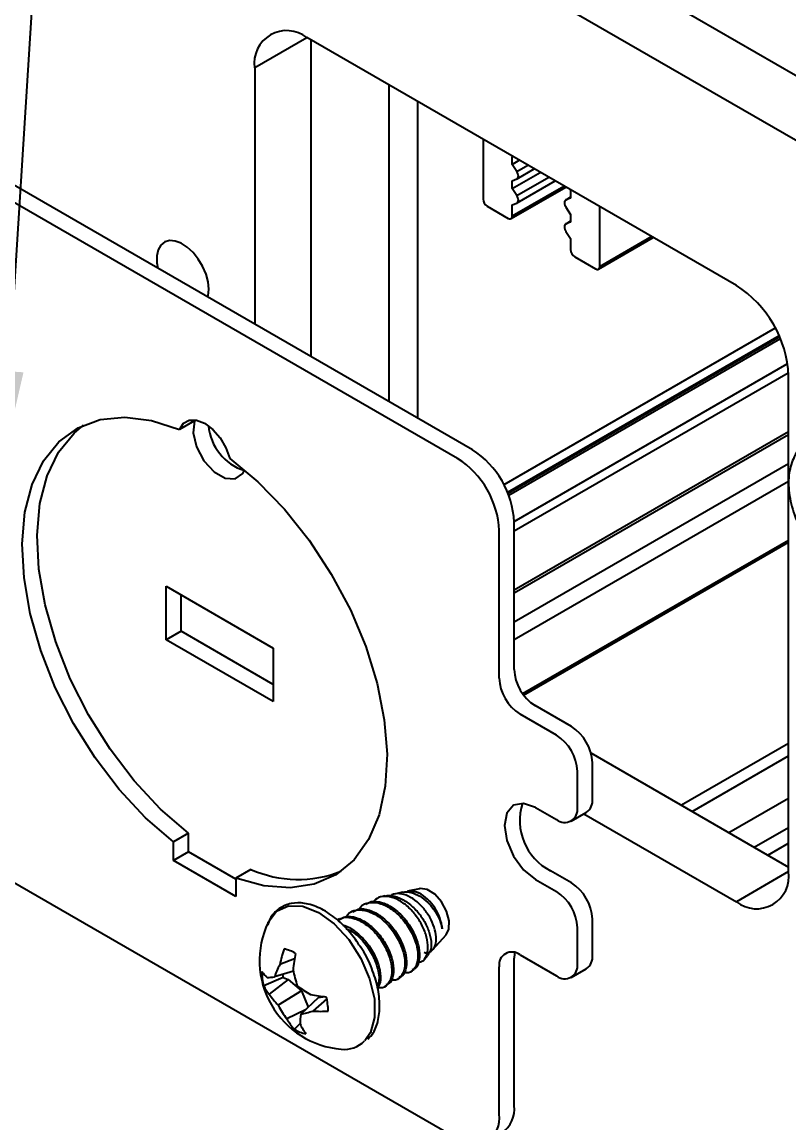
# Model space of a CAD drawing. Extents: x 0 to 9.57, y -8.69 to 0.
# Drawn here: x 1.248 to 2.548, y -4.972 to -3.106 of the extents above; entities that cross this region are included whole.
import ezdxf
from ezdxf import colors
from ezdxf.entities.mleader import LeaderData, LeaderLine
from ezdxf.math import Vec2, Vec3

# ---------------------------------------------------------------- set-up
doc = ezdxf.new("R2010")
doc.units = 0
doc.header["$LTSCALE"] = 0.5
doc.header["$MEASUREMENT"] = 0
for name, color, linetype in [('End Cap', 92, 'CONTINUOUS'), ('FAB DWG', 221, 'CONTINUOUS'), ('Hardware', 242, 'CONTINUOUS'), ('Housing', 150, 'CONTINUOUS')]:
    doc.layers.add(name, color=color, linetype=linetype)
doc.styles.get("Standard").update_dxf_attribs({"font": 'arial.ttf'})

msp = doc.modelspace()

# ---------------------------------------------------------------- linework, layer by layer
at = {"layer": 'End Cap', "transparency": 16777216}
for p, q in [((3.2434, -3.5918), (1.1362, -2.3753)), ((3.1483, -3.6467), (1.0411, -2.4302)), ((1.7306, -3.1327), (1.6422, -3.1837)), ((2.4589, -3.5531), (1.7306, -3.1326)), ((1.7373, -3.1365), (1.7373, -3.6735)), ((1.6422, -3.1837), (1.6422, -3.6186)), ((2.5473, -4.5472), (2.5473, -3.7062)), ((2.2122, -4.346), (2.5473, -4.5395)), ((2.2005, -4.4491), (2.4589, -4.5983)), ((2.5473, -4.5472), (2.4589, -4.5983))]:
    msp.add_line(p, q, dxfattribs=at)
at = {"layer": 'End Cap', "transparency": 16777216, "flags": 128}
for points in [[(1.5644, -3.5593), (1.5632, -3.5468), (1.5597, -3.5337), (1.554, -3.5205), (1.5466, -3.5081), (1.5377, -3.497), (1.5279, -3.488), (1.5176, -3.4814), (1.5075, -3.4776), (1.4981, -3.4768), (1.4899, -3.4792), (1.4833, -3.4844), (1.4787, -3.4924), (1.4763, -3.5025), (1.4763, -3.5144), (1.478, -3.5239)], [(1.5624, -3.5725), (1.5632, -3.5704), (1.5644, -3.5593)]]:
    msp.add_lwpolyline(points, dxfattribs=at)
at = {"layer": 'End Cap', "transparency": 16777216}
for centre, radius, start, end in [((1.6963, -3.1754), 0.0548, 51.3258, 188.6849), ((2.3562, -3.7145), 0.1913, 2.4763, 57.5237), ((2.4931, -4.5555), 0.0548, 231.3258, 8.6849)]:
    msp.add_arc(centre, radius, start, end, dxfattribs=at)
at = {"layer": 'Hardware', "transparency": 16777216}
for p, q in [((2.0115, -3.8318), (1.1541, -3.3369)), ((1.9861, -3.8465), (1.1287, -3.3515)), ((1.5403, -3.7826), (1.5148, -3.7973)), ((2.0822, -4.2043), (2.0822, -3.9543)), ((2.0568, -4.219), (2.0568, -3.9689)), ((1.4919, -4.0631), (1.6737, -4.168)), ((1.4919, -4.1539), (1.4919, -4.0631)), ((1.5173, -4.1393), (1.5173, -4.0777)), ((1.5173, -4.1393), (1.4919, -4.1539)), ((1.6737, -4.2296), (1.5173, -4.1393)), ((1.6737, -4.2589), (1.4919, -4.1539)), ((1.6737, -4.168), (1.6737, -4.2589)), ((2.1794, -4.3013), (2.1175, -4.2656)), ((2.154, -4.316), (2.0921, -4.2802)), ((2.2147, -4.424), (2.2147, -4.3625)), ((2.1894, -4.4386), (2.1894, -4.3772)), ((2.1185, -4.4385), (2.154, -4.4591)), ((2.179, -4.4615), (2.2044, -4.4469)), ((1.5298, -4.4823), (1.5044, -4.497)), ((1.5298, -4.5137), (1.5298, -4.4823)), ((1.1287, -4.5049), (1.9861, -4.9998)), ((1.5044, -4.5284), (1.5044, -4.497)), ((1.5298, -4.5137), (1.5044, -4.5284)), ((1.6104, -4.5603), (1.5298, -4.5137)), ((1.6104, -4.5896), (1.5044, -4.5284)), ((1.6359, -4.5435), (1.6104, -4.5582)), ((2.1794, -4.5665), (2.1439, -4.546)), ((1.6104, -4.5582), (1.6104, -4.5896)), ((2.1185, -4.5606), (2.154, -4.5811)), ((1.8633, -4.5886), (1.8572, -4.5899)), ((1.8931, -4.5824), (1.8792, -4.5853)), ((1.9216, -4.5764), (1.9013, -4.5806)), ((1.8301, -4.6017), (1.8273, -4.6033)), ((1.7859, -4.6273), (1.7831, -4.6289)), ((1.808, -4.6145), (1.8052, -4.6161)), ((2.1894, -4.7038), (2.1894, -4.6424)), ((2.2147, -4.6892), (2.2147, -4.6277)), ((1.9445, -4.6795), (1.9668, -4.6546)), ((1.7099, -4.6951), (1.6848, -4.705)), ((1.9295, -4.6963), (1.9359, -4.6891)), ((2.0822, -4.9443), (2.0822, -4.6943)), ((2.0921, -4.6885), (2.154, -4.7242)), ((1.7078, -4.716), (1.6759, -4.726)), ((1.9073, -4.7165), (1.9126, -4.7134)), ((2.0568, -4.959), (2.0568, -4.7089)), ((2.179, -4.7267), (2.2044, -4.712)), ((1.6903, -4.7268), (1.6575, -4.7412)), ((1.699, -4.7302), (1.667, -4.755)), ((1.6903, -4.7268), (1.699, -4.7302)), ((1.699, -4.7302), (1.7216, -4.7494)), ((1.8852, -4.7292), (1.888, -4.7276)), ((1.7216, -4.7494), (1.6821, -4.774)), ((1.7216, -4.7494), (1.733, -4.7774)), ((1.8631, -4.742), (1.8659, -4.7404)), ((1.7506, -4.7608), (1.7206, -4.7891)), ((1.7645, -4.7633), (1.7406, -4.7839)), ((1.7506, -4.7608), (1.7614, -4.7593)), ((1.7282, -4.7819), (1.6966, -4.7969)), ((1.719, -4.8057), (1.7096, -4.8147))]:
    msp.add_line(p, q, dxfattribs=at)
at = {"layer": 'Hardware', "transparency": 16777216, "flags": 128}
for points in [[(1.5044, -4.497), (1.4573, -4.4559), (1.4126, -4.4078), (1.3716, -4.3541), (1.3352, -4.2959), (1.3042, -4.2347), (1.2795, -4.1721), (1.2616, -4.1096), (1.2511, -4.0487), (1.2481, -3.991), (1.2527, -3.9378), (1.2649, -3.8905), (1.2843, -3.8502), (1.3104, -3.818), (1.3427, -3.7945), (1.3802, -3.7805), (1.4221, -3.7763), (1.4673, -3.7819), (1.5148, -3.7973)], [(1.5148, -3.7973), (1.5213, -3.7868), (1.5312, -3.7813), (1.5436, -3.7812), (1.5574, -3.7867), (1.5711, -3.7971), (1.5836, -3.8115), (1.5935, -3.8284), (1.5999, -3.8464)], [(1.5403, -3.7826), (1.5381, -3.8029), (1.5437, -3.8269), (1.5562, -3.8504), (1.5734, -3.8692), (1.5923, -3.8801), (1.6094, -3.8811), (1.622, -3.8721), (1.6251, -3.8662)], [(1.5298, -4.4823), (1.4827, -4.4412), (1.4381, -4.3931), (1.3971, -4.3394), (1.3606, -4.2812), (1.3296, -4.22), (1.3049, -4.1574), (1.2871, -4.0949), (1.2765, -4.034), (1.2735, -3.9763), (1.2782, -3.9231), (1.2903, -3.8758), (1.3097, -3.8355), (1.3359, -3.8033), (1.3518, -3.7901)], [(1.5999, -3.8464), (1.6474, -3.8859), (1.6927, -3.9325), (1.7346, -3.9851), (1.7721, -4.0425), (1.8044, -4.1031), (1.8305, -4.1655), (1.8499, -4.2282), (1.862, -4.2896), (1.8667, -4.3481), (1.8637, -4.4024), (1.8532, -4.4511), (1.8353, -4.493), (1.8106, -4.5271), (1.7796, -4.5525), (1.7432, -4.5686), (1.7021, -4.5749), (1.6575, -4.5715), (1.6104, -4.5582)], [(2.1185, -4.4385), (2.0982, -4.4315), (2.0811, -4.4348), (2.0696, -4.448), (2.0656, -4.4691), (2.0696, -4.4947), (2.0811, -4.5212), (2.0982, -4.5443), (2.1185, -4.5606)], [(1.9721, -4.6306), (1.9677, -4.6143), (1.959, -4.5985), (1.9475, -4.5858), (1.9348, -4.5779), (1.9229, -4.5761), (1.9216, -4.5764)], [(1.6648, -4.6334), (1.6651, -4.6329), (1.6793, -4.6146), (1.6993, -4.6055), (1.7236, -4.6061), (1.7502, -4.6165), (1.7769, -4.6359), (1.8016, -4.6626), (1.8222, -4.6944), (1.8371, -4.7289), (1.8451, -4.7632), (1.8456, -4.7945), (1.8384, -4.8204), (1.8287, -4.8346)], [(1.9668, -4.6546), (1.9716, -4.6449), (1.9721, -4.6306)], [(2.0833, -4.6847), (2.0828, -4.6867), (2.0822, -4.6943)]]:
    msp.add_lwpolyline(points, dxfattribs=at)
at = {"layer": 'Hardware', "transparency": 16777216}
for centre, radius, start, end in [((1.6521, -3.7827), 0.0887, 185.3027, 252.0279), ((1.9286, -3.9613), 0.1537, 2.6055, 57.3945), ((1.9033, -3.9759), 0.1537, 2.6055, 57.3945), ((2.1589, -4.2009), 0.0768, 182.6055, 237.3945), ((2.1335, -4.2155), 0.0768, 182.6055, 237.3945), ((2.138, -4.366), 0.0768, 2.6055, 57.3945), ((2.1126, -4.3807), 0.0768, 2.6055, 57.3945), ((2.1878, -4.4603), 0.0962, 162.4729, 242.8469), ((2.1678, -4.4421), 0.0218, 230.7967, 9.214), ((2.191, -4.427), 0.024, 304.0564, 7.2558), ((1.7158, -4.3642), 0.1964, 245.989, 291.7295), ((2.138, -4.6312), 0.0768, 2.6055, 57.3945), ((1.8813, -4.6523), 0.0794, 5.8913, 60.7742), ((2.1126, -4.6459), 0.0768, 2.6055, 57.3945), ((1.8014, -4.698), 0.151, 154.7008, 265.2938), ((1.8658, -4.74), 0.1843, 160.4746, 169.0462), ((1.681, -4.7353), 0.0579, 58.1508, 79.0536), ((1.9719, -4.7401), 0.2659, 168.2746, 174.3279), ((2.0783, -4.7054), 0.0218, 50.7967, 189.214), ((2.191, -4.6922), 0.024, 304.0564, 7.2558), ((1.6913, -4.693), 0.0439, 212.8046, 230.4782), ((1.7471, -4.7173), 0.0927, 179.7067, 194.9638), ((1.8204, -4.7751), 0.1527, 152.679, 161.2227), ((1.9232, -4.6724), 0.2198, 190.869, 198.1928), ((2.1678, -4.7073), 0.0218, 230.7967, 9.214), ((1.6584, -4.5718), 0.1551, 271.8309, 276.47), ((1.7711, -4.7087), 0.0828, 189.1063, 192.6176), ((1.7067, -4.7177), 0.0545, 205.5267, 223.1686), ((1.7705, -4.6882), 0.1232, 212.8092, 224.1035), ((1.8486, -4.5591), 0.2261, 233.5871, 240.4153), ((1.8004, -4.4134), 0.3482, 259.5053, 263.9369), ((1.8176, -4.7038), 0.1527, 207.3799, 217.559), ((1.674, -4.7835), 0.0927, 359.7067, 14.9638), ((1.8165, -4.8056), 0.0973, 170.2394, 180.0597), ((1.6777, -4.5843), 0.2092, 281.8252, 287.4947), ((1.7548, -4.5768), 0.2075, 266.0792, 273.3077), ((1.779, -4.7506), 0.0945, 209.3252, 222.7108), ((1.7991, -4.7692), 0.0879, 204.5598, 217.2306), ((1.7401, -4.7655), 0.0579, 238.1508, 259.0536), ((1.7946, -4.8011), 0.0477, 263.2253, 315.514), ((2.0346, -4.9504), 0.048, 304.0564, 7.2558), ((2.0137, -4.966), 0.0437, 230.7967, 9.214)]:
    msp.add_arc(centre, radius, start, end, dxfattribs=at)
for points, knots in [([(2.5799, -3.8208), (2.577, -3.8221), (2.5659, -3.827), (2.5543, -3.8464), (2.5465, -3.8749), (2.5479, -3.9094), (2.5574, -3.9466), (2.5701, -3.9701), (2.5763, -3.9815)], [0, 0, 0, 0, 0.065128, 0.243482, 0.42373, 0.615917, 0.813784, 1, 1, 1, 1]), ([(1.9191, -4.7013), (1.9215, -4.7009), (1.9278, -4.6998), (1.934, -4.6909), (1.9369, -4.6766), (1.9344, -4.6585), (1.9269, -4.6389), (1.9151, -4.62), (1.8999, -4.6041), (1.8831, -4.5931), (1.8665, -4.5884), (1.8522, -4.5898), (1.8458, -4.5958), (1.8429, -4.5985)], [0, 0, 0, 0, 0.058406, 0.151973, 0.245428, 0.340479, 0.435781, 0.530997, 0.627571, 0.724607, 0.821583, 0.919679, 1, 1, 1, 1]), ([(1.8634, -4.5893), (1.8646, -4.5888), (1.8703, -4.5866), (1.8832, -4.5895), (1.9001, -4.5978), (1.9161, -4.612), (1.9292, -4.6295), (1.9382, -4.6485), (1.9422, -4.6663), (1.9415, -4.6808), (1.9374, -4.6863), (1.9356, -4.6888)], [0, 0, 0, 0, 0.033343, 0.160136, 0.286867, 0.410427, 0.534126, 0.657772, 0.778466, 0.899071, 1, 1, 1, 1]), ([(1.9296, -4.6842), (1.9303, -4.6844), (1.935, -4.6859), (1.9419, -4.6829), (1.9485, -4.6751), (1.9509, -4.6621), (1.9486, -4.6462), (1.9419, -4.6288), (1.9313, -4.612), (1.9177, -4.5979), (1.9025, -4.588), (1.8878, -4.5841), (1.877, -4.5845), (1.8728, -4.588), (1.8719, -4.5887)], [0, 0, 0, 0, 0.017622, 0.110996, 0.204465, 0.297796, 0.392924, 0.488341, 0.583652, 0.680489, 0.777851, 0.87514, 0.973684, 1, 1, 1, 1]), ([(1.8931, -4.5825), (1.8934, -4.5824), (1.8974, -4.5805), (1.9077, -4.5823), (1.9221, -4.5882), (1.9363, -4.5994), (1.9481, -4.6137), (1.9567, -4.6296), (1.9591, -4.6394), (1.9602, -4.6441)], [0, 0, 0, 0, 0.011354, 0.180875, 0.350341, 0.515787, 0.68047, 0.845124, 1, 1, 1, 1]), ([(1.8998, -4.5825), (1.9008, -4.5819), (1.9056, -4.5791), (1.9133, -4.5806), (1.9192, -4.5827), (1.92, -4.583)], [0, 0, 0, 0, 0.181051, 0.886445, 1, 1, 1, 1]), ([(1.92, -4.583), (1.9155, -4.5815), (1.9088, -4.5791), (1.9032, -4.5808), (1.9014, -4.5813)], [0, 0, 0, 0, 0.674984, 1, 1, 1, 1]), ([(1.819, -4.6713), (1.8136, -4.6634), (1.8014, -4.646), (1.7784, -4.6245), (1.7526, -4.608), (1.7273, -4.5999), (1.7033, -4.6001), (1.6829, -4.6092), (1.6693, -4.6227), (1.6652, -4.6341), (1.6639, -4.6379)], [0, 0, 0, 0, 0.114881, 0.255418, 0.396897, 0.539616, 0.667261, 0.803403, 0.934219, 1, 1, 1, 1]), ([(1.8196, -4.6112), (1.8202, -4.61), (1.8238, -4.6031), (1.8367, -4.5986), (1.856, -4.6001), (1.877, -4.6115), (1.8961, -4.6302), (1.9107, -4.6538), (1.919, -4.678), (1.9197, -4.6994), (1.9126, -4.7139), (1.9036, -4.7203), (1.8965, -4.7185), (1.8952, -4.7181)], [0, 0, 0, 0, 0.0224214, 0.1299836, 0.2347794, 0.3395751, 0.4471373, 0.5504227, 0.6570468, 0.763671, 0.8669563, 0.9745185, 1, 1, 1, 1]), ([(1.8307, -4.6029), (1.8336, -4.601), (1.8414, -4.5961), (1.859, -4.5988), (1.8797, -4.6098), (1.8989, -4.6287), (1.9134, -4.6521), (1.9218, -4.6765), (1.9222, -4.6973), (1.9174, -4.7107), (1.9113, -4.713), (1.9095, -4.7137)], [0, 0, 0, 0, 0.075278, 0.199365, 0.323452, 0.450815, 0.573113, 0.699365, 0.825617, 0.947915, 1, 1, 1, 1]), ([(1.7837, -4.63), (1.7867, -4.6281), (1.7945, -4.6232), (1.812, -4.626), (1.8327, -4.6369), (1.852, -4.6558), (1.8665, -4.6793), (1.8748, -4.7035), (1.8755, -4.7249), (1.8684, -4.7394), (1.8594, -4.7458), (1.8523, -4.744), (1.851, -4.7437)], [0, 0, 0, 0, 0.068097, 0.180347, 0.292598, 0.407811, 0.518443, 0.632652, 0.74686, 0.857493, 0.972706, 1, 1, 1, 1]), ([(1.7865, -4.6284), (1.7894, -4.6266), (1.7972, -4.6216), (1.8148, -4.6244), (1.8355, -4.6353), (1.8547, -4.6542), (1.8693, -4.6777), (1.8776, -4.702), (1.878, -4.7228), (1.8732, -4.7363), (1.8671, -4.7385), (1.8653, -4.7392)], [0, 0, 0, 0, 0.075278, 0.199365, 0.323452, 0.450815, 0.573113, 0.699365, 0.825617, 0.947915, 1, 1, 1, 1]), ([(1.7975, -4.6239), (1.7981, -4.6227), (1.8017, -4.6158), (1.8146, -4.6114), (1.8339, -4.6128), (1.8549, -4.6243), (1.874, -4.643), (1.8886, -4.6665), (1.8969, -4.6907), (1.8976, -4.7122), (1.8905, -4.7267), (1.8815, -4.733), (1.8744, -4.7312), (1.8731, -4.7309)], [0, 0, 0, 0, 0.022421, 0.129984, 0.234779, 0.339575, 0.447137, 0.550423, 0.657047, 0.763671, 0.866956, 0.974519, 1, 1, 1, 1]), ([(1.8086, -4.6157), (1.8115, -4.6138), (1.8193, -4.6088), (1.8369, -4.6116), (1.8576, -4.6226), (1.8768, -4.6414), (1.8913, -4.6649), (1.8997, -4.6893), (1.9001, -4.7101), (1.8953, -4.7235), (1.8892, -4.7258), (1.8874, -4.7265)], [0, 0, 0, 0, 0.075278, 0.199365, 0.323452, 0.450815, 0.573113, 0.699365, 0.825617, 0.947915, 1, 1, 1, 1]), ([(1.7915, -4.6383), (1.7919, -4.6383), (1.7987, -4.6389), (1.8136, -4.6488), (1.8326, -4.6667), (1.8472, -4.6905), (1.8553, -4.7145), (1.8566, -4.7338), (1.8525, -4.741), (1.851, -4.7437)], [0, 0, 0, 0, 0.011556, 0.186988, 0.36705, 0.539953, 0.718446, 0.896938, 1, 1, 1, 1]), ([(1.7975, -4.6441), (1.8018, -4.6461), (1.813, -4.6514), (1.8298, -4.6687), (1.8445, -4.6921), (1.8524, -4.716), (1.854, -4.7338), (1.8507, -4.74), (1.8499, -4.7415)], [0, 0, 0, 0, 0.125459, 0.33061, 0.527604, 0.730966, 0.934327, 1, 1, 1, 1]), ([(1.834, -4.8314), (1.8373, -4.8281), (1.8458, -4.8194), (1.8527, -4.7984), (1.8551, -4.7709), (1.8508, -4.7396), (1.8397, -4.7074), (1.8285, -4.6838), (1.8203, -4.673), (1.819, -4.6713)], [0, 0, 0, 0, 0.104674, 0.269376, 0.440841, 0.616589, 0.792647, 0.968367, 1, 1, 1, 1])]:
    msp.add_open_spline(points, degree=3, knots=knots, dxfattribs=at)
at = {"layer": 'Housing', "linetype": 'Continuous', "lineweight": 25, "transparency": 16777216}
for p, q in [((1.8696, -3.2129), (1.8696, -3.7499)), ((1.919, -3.7784), (1.919, -3.2414)), ((2.0294, -3.3052), (2.0294, -3.4064)), ((2.0789, -3.3346), (2.0798, -3.3342)), ((2.0789, -3.3476), (2.0789, -3.3346)), ((2.0789, -3.3476), (2.0909, -3.3407)), ((2.0868, -3.3598), (2.0789, -3.3476)), ((2.0868, -3.3598), (2.1054, -3.349)), ((2.0872, -3.3721), (2.1163, -3.3553)), ((2.0789, -3.3885), (2.1263, -3.3611)), ((2.0789, -3.3754), (2.0868, -3.3723)), ((2.0789, -3.3885), (2.0789, -3.3754)), ((2.0868, -3.4006), (2.1408, -3.3695)), ((2.0872, -3.4129), (2.1516, -3.3757)), ((2.0768, -3.4396), (2.1695, -3.3861)), ((2.0789, -3.435), (2.1666, -3.3844)), ((2.0868, -3.4006), (2.0789, -3.3885)), ((2.177, -3.3904), (2.1779, -3.3917)), ((2.1779, -3.3917), (2.1779, -3.4048)), ((2.0789, -3.4162), (2.0868, -3.4132)), ((2.1779, -3.4033), (2.1696, -3.4081)), ((2.17, -3.4079), (2.1779, -3.4033)), ((2.1779, -3.4048), (2.17, -3.4079)), ((2.0365, -3.4187), (2.0718, -3.4391)), ((2.0789, -3.435), (2.0789, -3.4162)), ((2.17, -3.4204), (2.1779, -3.4326)), ((2.1779, -3.4326), (2.1779, -3.4456)), ((2.2274, -3.5207), (2.2274, -3.4195)), ((2.1779, -3.4441), (2.1696, -3.4489)), ((2.17, -3.4487), (2.1779, -3.4442)), ((2.1779, -3.4456), (2.17, -3.4487)), ((2.17, -3.4612), (2.1779, -3.4734)), ((2.2274, -3.5207), (2.3151, -3.4701)), ((2.1779, -3.4734), (2.1779, -3.4922)), ((2.2253, -3.5253), (2.318, -3.4718)), ((2.185, -3.5044), (2.2203, -3.5248)), ((2.0651, -3.8906), (2.5252, -3.625)), ((2.071, -3.9035), (2.5314, -3.6377)), ((2.5325, -3.6403), (2.0721, -3.906)), ((2.0731, -3.9088), (2.5336, -3.643)), ((2.0821, -3.9531), (2.5453, -3.6858)), ((2.0822, -3.9694), (2.547, -3.7011)), ((2.0822, -4.0692), (2.5473, -3.8007)), ((2.0822, -4.0742), (2.5473, -3.8057)), ((2.5473, -3.8556), (2.0822, -4.1241)), ((2.0822, -4.1537), (2.5473, -3.8852)), ((2.0963, -4.2453), (2.5473, -3.9849)), ((2.098, -4.2477), (2.5473, -3.9883)), ((2.5473, -4.33), (2.3658, -4.4348)), ((2.3839, -4.4452), (2.5473, -4.3509)), ((2.4461, -4.4811), (2.5473, -4.4227)), ((2.489, -4.5058), (2.5473, -4.4722)), ((2.5122, -4.5193), (2.5473, -4.499))]:
    msp.add_line(p, q, dxfattribs=at)
at = {"layer": 'Housing', "linetype": 'Continuous', "lineweight": 25, "transparency": 16777216, "flags": 128}
for points in [[(2.0868, -3.3723), (2.0878, -3.3717), (2.0886, -3.3706), (2.0891, -3.3692), (2.0893, -3.3675), (2.0891, -3.3657), (2.0886, -3.3637), (2.0878, -3.3617), (2.0868, -3.3598)], [(2.0868, -3.4132), (2.0878, -3.4125), (2.0886, -3.4114), (2.0891, -3.41), (2.0893, -3.4084), (2.0891, -3.4065), (2.0886, -3.4045), (2.0878, -3.4025), (2.0868, -3.4006)], [(2.17, -3.4079), (2.169, -3.4085), (2.1682, -3.4096), (2.1677, -3.411), (2.1675, -3.4127), (2.1677, -3.4145), (2.1682, -3.4165), (2.169, -3.4185), (2.17, -3.4204)], [(2.17, -3.4487), (2.169, -3.4494), (2.1682, -3.4504), (2.1677, -3.4518), (2.1675, -3.4535), (2.1677, -3.4554), (2.1682, -3.4573), (2.169, -3.4593), (2.17, -3.4612)]]:
    msp.add_lwpolyline(points, dxfattribs=at)
at = {"layer": 'Housing', "linetype": 'Continuous', "lineweight": 25, "transparency": 16777216}
for centre, radius, start, end in [((2.0447, -3.4057), 0.0154, 182.6055, 237.3945), ((2.0746, -3.4357), 0.00437, 230.7967, 9.214), ((2.1932, -3.4915), 0.0154, 182.6055, 237.3945), ((2.2231, -3.5214), 0.00437, 230.7967, 9.214)]:
    msp.add_arc(centre, radius, start, end, dxfattribs=at)

# ---------------------------------------------------------------- leaders
at = {"layer": 'FAB DWG', "transparency": 16777216}
ml = msp.add_multileader_mtext('Standard', dxfattribs=at)
ml.set_content('CV00267\\PHW63214 (x2)', color=256)
ml.set_leader_properties()
ml.build(insert=Vec2(0, 0))
ml.multileader.update_dxf_attribs({"dogleg_length": 0.0922, "arrow_head_size": 0.15})
ctx = ml.context
ctx.base_point, ctx.char_height, ctx.arrow_head_size, ctx.landing_gap_size, ctx.plane_origin = Vec3(1.7329, -1.4727), 0.188, 0.15, 0.09, Vec3(8.9962, -3.4705)
notes = []
notes.append((ctx, [(1, (1, 1, 0), (1.3678, -1.4727), (1, 0), 0.3651, [(0, [(1.2161, -3.8484)], 0, [])])]))
ctx.mtext.insert, ctx.mtext.width, ctx.mtext.defined_height, ctx.mtext.flow_direction = Vec3(1.8229, -1.3511), 2.305108, 0.5139, 5
for ctx, leaders in notes:
    for number, flags, end, landing, length, lines in leaders:
        leader = LeaderData()
        leader.index, (leader.has_last_leader_line, leader.has_dogleg_vector, leader.attachment_direction) = number, flags
        leader.last_leader_point, leader.dogleg_vector, leader.dogleg_length = Vec3(end), Vec3(landing), length
        for number, points, colour, breaks in lines:
            line = LeaderLine()
            line.index, line.vertices, line.color, line.breaks = number, Vec3.list(points), colors.encode_raw_color(colour), breaks
            leader.lines.append(line)
        ctx.leaders.append(leader)

doc.saveas('drawing.dxf')
